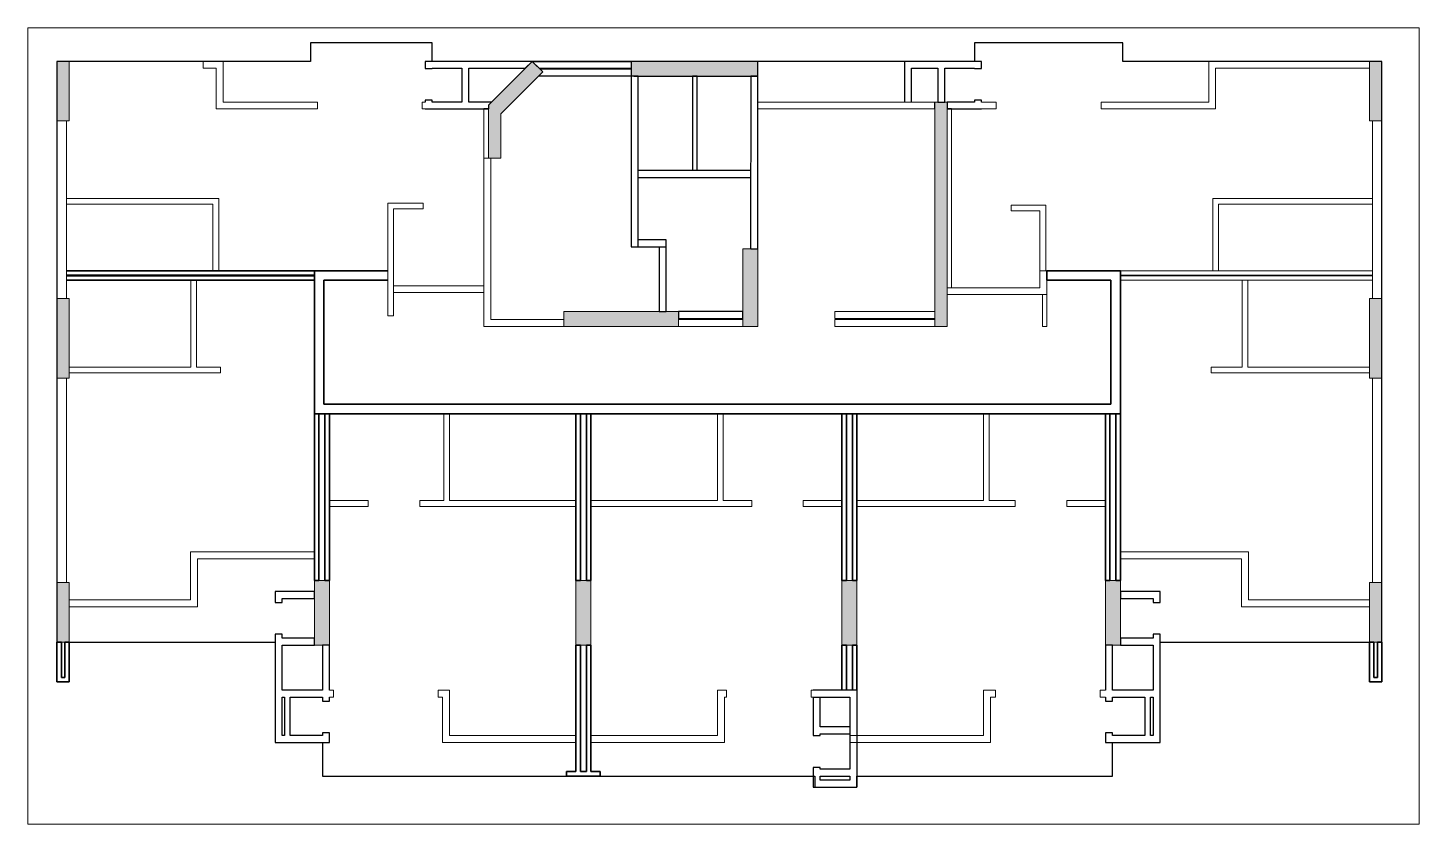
# Paper-space layout 'Layout1' of a CAD drawing. Header units: millimetres. Extents: x 100.7 to 128.7, y 44.6 to 60.6.
# The model-space entities are those that its viewports show. They can reach past a viewport. Long polylines and large blocks are cut down to what shows.
import ezdxf

# ---------------------------------------------------------------- set-up
doc = ezdxf.new("R2010")
doc.units = ezdxf.units.MM
for name, color, linetype, lineweight in [('1 - TIJ-9', 191, 'Continuous', 35), ('4 - TIJ-19', 21, 'Continuous', 35), ('janelas', 252, 'Continuous', 5), ('Pilar', 251, 'Continuous', 5)]:
    doc.layers.add(name, color=color, linetype=linetype, lineweight=lineweight)
doc.layers.add('3 - TIJ-11.5', color=7, linetype='Continuous', lineweight=35, true_color=0xdbae6b)
for name, color, linetype in [('4 - TIJ-14', 111, 'Continuous'), ('EST - Fôrma Pilar', 5, 'Continuous'), ('perimetro estrutural', 30, 'Continuous'), ('SICAL-10', 230, 'Continuous'), ('SICAL-14', 20, 'Continuous')]:
    doc.layers.add(name, color=color, linetype=linetype)

# ---------------------------------------------------------------- blocks, each defined once
blk = doc.blocks.new('pilares')
at = {"layer": 'EST - Fôrma Pilar'}
blk.add_lwpolyline([(3702.3, 3451.5), (3952.3, 3451.5), (3952.3, 3481.5), (3697.3, 3481.5), (3697.3, 3451.5)], dxfattribs=at)
at = {"layer": 'Pilar'}
for points in [[(2539.8, 3361.5), (2564.8, 3361.5), (2564.8, 3481.5), (2539.8, 3481.5), (2539.8, 3361.5)], [(3497.6, 3481.5), (3409.3, 3393.2), (3409.3, 3286.6), (3434.3, 3286.6), (3434.3, 3375.8), (3518.8, 3460.3), (3497.6, 3481.5)], [(5184.8, 3361.5), (5209.8, 3361.5), (5209.8, 3481.5), (5184.8, 3481.5), (5184.8, 3361.5)], [(4308.8, 2947.5), (4333.8, 2947.5), (4333.8, 3399.5), (4308.8, 3399.5), (4308.8, 2947.5)], [(3922.3, 2947.5), (3952.3, 2947.5), (3952.3, 3103.5), (3922.3, 3103.5), (3922.3, 2947.5)], [(2539.8, 2843.5), (2564.8, 2843.5), (2564.8, 3003.5), (2539.8, 3003.5), (2539.8, 2843.5)], [(5184.8, 2843.5), (5209.8, 2843.5), (5209.8, 3003.5), (5184.8, 3003.5), (5184.8, 2843.5)], [(3561.3, 2947.5), (3792.3, 2947.5), (3792.3, 2977.5), (3561.3, 2977.5), (3561.3, 2947.5)], [(2539.8, 2311.5), (2564.8, 2311.5), (2564.8, 2431.5), (2539.8, 2431.5), (2539.8, 2311.5)], [(3058.8, 2305.5), (3088.8, 2305.5), (3088.8, 2435.5), (3058.8, 2435.5), (3058.8, 2305.5)], [(3585.8, 2305.5), (3615.8, 2305.5), (3615.8, 2435.5), (3585.8, 2435.5), (3585.8, 2305.5)], [(4121.8, 2305.5), (4151.8, 2305.5), (4151.8, 2435.5), (4121.8, 2435.5), (4121.8, 2305.5)], [(4652.8, 2305.5), (4682.8, 2305.5), (4682.8, 2435.5), (4652.8, 2435.5), (4652.8, 2305.5)], [(5184.8, 2311.5), (5209.8, 2311.5), (5209.8, 2431.5), (5184.8, 2431.5), (5184.8, 2311.5)]]:
    blk.add_lwpolyline(points, dxfattribs=at)
blk.add_lwpolyline([(3952.3, 3451.5), (3697.3, 3451.5), (3697.3, 3481.5), (3952.3, 3481.5)], close=True, dxfattribs=at)
blk = doc.blocks.new('estrutural')
at = {"layer": 'Pilar'}
h = blk.add_hatch(dxfattribs=at)
h.set_pattern_fill('AR-CONC', color=256, scale=0.1)
h.set_pattern_definition([(50, (-36994.288, 184.057), (18.218467, -1.5939086), [1.905, -20.955]), (355, (-36994.288, 184.057), (-3.524342, 19.1056845), [1.524, -16.7640584]), (100.451445, (-36992.77, 183.924), (14.694125, 17.511775), [1.619001, -17.8090245]), (46.1842, (-36994.288, 189.137), (27.107904, -4.204233), [2.8575, -31.4325]), (96.63556, (-36992.03, 188.787), (23.740413, 24.742612), [2.428502, -26.71356]), (351.18415, (-36994.288, 189.137), (23.740413, 24.742612), [2.285997, -25.145973]), (21, (-36991.748, 187.867), (15.161439, -10.22652), [1.905, -20.955]), (326, (-36991.748, 187.867), (6.180203, 18.418797), [1.524, -16.764]), (71.451445, (-36990.484, 187.015), (21.341642, 8.192277), [1.619001, -17.808994]), (37.5, (-36994.288, 184.057), (0.3088603, 8.4555039), [0, -16.5608, 0, -17.018, 0, -16.8275]), (7.5, (-36994.288, 184.057), (6.6819663, 10.0180575), [0, -9.7028, 0, -16.1798, 0, -6.4135]), (327.5, (-36999.952, 184.057), (13.5590595, -0.5728744), [0, -6.35, 0, -19.812, 0, -26.289]), (317.5, (-37002.492, 184.057), (14.812918, 2.542649), [0, -8.255, 0, -13.1572, 0, -18.669])])
h.paths.add_polyline_path([(2564.8, 3481.5), (2539.8, 3481.5), (2539.8, 3361.5), (2564.8, 3361.5)])
h.paths.add_polyline_path([(2564.8, 3003.5), (2539.8, 3003.5), (2539.8, 2843.5), (2564.8, 2843.5)])
h.paths.add_polyline_path([(3518.8, 3460.3), (3497.6, 3481.5), (3409.3, 3393.2), (3409.3, 3286.6), (3434.3, 3286.6), (3434.3, 3375.8)])
h.paths.add_polyline_path([(3952.3, 3481.5), (3697.3, 3481.5), (3697.3, 3451.5), (3952.3, 3451.5)])
h.paths.add_polyline_path([(3952.3, 3103.5), (3922.3, 3103.5), (3922.3, 2947.5), (3952.3, 2947.5)])
h.paths.add_polyline_path([(3792.3, 2977.5), (3561.3, 2977.5), (3561.3, 2947.5), (3792.3, 2947.5)])
h.paths.add_polyline_path([(4333.8, 3399.5), (4308.8, 3399.5), (4308.8, 2947.5), (4333.8, 2947.5)])
h.paths.add_polyline_path([(5209.8, 3003.5), (5184.8, 3003.5), (5184.8, 2843.5), (5209.8, 2843.5)])
h.paths.add_polyline_path([(5209.8, 3481.5), (5184.8, 3481.5), (5184.8, 3361.5), (5209.8, 3361.5)])
h.paths.add_polyline_path([(5209.8, 2431.5), (5184.8, 2431.5), (5184.8, 2311.5), (5209.8, 2311.5)])
h.paths.add_polyline_path([(4682.8, 2435.5), (4652.8, 2435.5), (4652.8, 2305.5), (4682.8, 2305.5)])
h.paths.add_polyline_path([(4151.8, 2435.5), (4121.8, 2435.5), (4121.8, 2305.5), (4151.8, 2305.5)])
h.paths.add_polyline_path([(3615.8, 2435.5), (3585.8, 2435.5), (3585.8, 2305.5), (3615.8, 2305.5)])
h.paths.add_polyline_path([(3088.8, 2435.5), (3058.8, 2435.5), (3058.8, 2305.5), (3088.8, 2305.5)])
h.paths.add_polyline_path([(2564.8, 2431.5), (2539.8, 2431.5), (2539.8, 2311.5), (2564.8, 2311.5)])
at = {"layer": 'perimetro estrutural'}
blk.add_lwpolyline([(5184.8, 2311.5), (5184.8, 2231.5), (5209.8, 2231.5), (5209.8, 3481.5), (4687.8, 3481.5), (4687.8, 3518.5), (4388.8, 3518.5), (4388.8, 3481.5), (3295.8, 3481.5), (3295.8, 3518.5), (3050.8, 3518.5), (3050.8, 3481.5), (2539.8, 3481.5), (2539.8, 2231.5), (2564.8, 2231.5), (2564.8, 2311.5), (2979.8, 2311.5), (2979.8, 2109.5), (3074.8, 2109.5), (3074.8, 2041.5), (4066.8, 2041.5), (4066.8, 2019.5), (4151.8, 2019.5), (4151.8, 2041.5), (4666.8, 2041.5), (4666.8, 2109.5), (4762.8, 2109.5), (4762.8, 2311.5), (5184.8, 2311.5)], dxfattribs=at)
blk.add_blockref('pilares', (0, 0))

msp = doc.modelspace()

# ---------------------------------------------------------------- linework, layer by layer
at = {"layer": '1 - TIJ-9'}
for p, q in [((3198.2, 2896.2), (3207.2, 2896.2)), ((4140.7, 2896.2), (4131.7, 2896.2)), ((2856.7, 2570.2), (2356.7, 2570.2)), ((2356.7, 2561.2), (2856.7, 2561.2)), ((2856.7, 2560.2), (2356.7, 2560.2)), ((2356.7, 2551.2), (2856.7, 2551.2)), ((2856.7, 2282.2), (2856.7, 1946.2)), ((2865.7, 1946.2), (2865.7, 2282.2)), ((2877.7, 2282.2), (2877.7, 1946.2)), ((2886.7, 1946.2), (2886.7, 2282.2)), ((3383.7, 2282.2), (3383.7, 1946.2)), ((3392.7, 1946.2), (3392.7, 2282.2)), ((3404.7, 2282.2), (3404.7, 1946.2)), ((3413.7, 1946.2), (3413.7, 2282.2)), ((3919.7, 2282.2), (3919.7, 1946.2)), ((3928.7, 1946.2), (3928.7, 2282.2)), ((3940.7, 2282.2), (3940.7, 1946.2)), ((3949.7, 1946.2), (3949.7, 2282.2)), ((4450.7, 2282.2), (4450.7, 1946.2)), ((4459.7, 1946.2), (4459.7, 2282.2)), ((4471.7, 2282.2), (4471.7, 1946.2)), ((4480.7, 1946.2), (4480.7, 2282.2)), ((2856.7, 1946.2), (2865.7, 1946.2)), ((2877.7, 1946.2), (2886.7, 1946.2)), ((3383.7, 1946.2), (3392.7, 1946.2)), ((3404.7, 1946.2), (3413.7, 1946.2)), ((3919.7, 1946.2), (3928.7, 1946.2)), ((3940.7, 1946.2), (3949.7, 1946.2)), ((4450.7, 1946.2), (4459.7, 1946.2)), ((4471.7, 1946.2), (4480.7, 1946.2)), ((2337.7, 1822.2), (2337.7, 1742.2)), ((2346.7, 1822.2), (2337.7, 1822.2)), ((2346.7, 1751.2), (2346.7, 1822.2)), ((2362.7, 1822.2), (2353.7, 1822.2)), ((2353.7, 1822.2), (2353.7, 1751.2)), ((2362.7, 1742.2), (2362.7, 1822.2)), ((3383.7, 1816.2), (3383.7, 1561.2)), ((3392.7, 1816.2), (3383.7, 1816.2)), ((3392.7, 1561.2), (3392.7, 1816.2)), ((3404.7, 1816.2), (3404.7, 1561.2)), ((3413.7, 1816.2), (3404.7, 1816.2)), ((3413.7, 1561.2), (3413.7, 1816.2)), ((3919.7, 1816.2), (3919.7, 1725.2)), ((3928.7, 1816.2), (3919.7, 1816.2)), ((3928.7, 1725.2), (3928.7, 1816.2)), ((3940.7, 1816.2), (3940.7, 1725.2)), ((3949.7, 1816.2), (3940.7, 1816.2)), ((3949.7, 1725.2), (3949.7, 1816.2)), ((4982.7, 1822.2), (4982.7, 1742.2)), ((4991.7, 1822.2), (4982.7, 1822.2)), ((4991.7, 1751.2), (4991.7, 1822.2)), ((5007.7, 1822.2), (4998.7, 1822.2)), ((4998.7, 1822.2), (4998.7, 1751.2)), ((5007.7, 1742.2), (5007.7, 1822.2)), ((2337.7, 1742.2), (2362.7, 1742.2)), ((2353.7, 1751.2), (2346.7, 1751.2)), ((4982.7, 1742.2), (5007.7, 1742.2)), ((4998.7, 1751.2), (4991.7, 1751.2)), ((3383.7, 1561.2), (3364.7, 1561.2)), ((3364.7, 1552.2), (3364.7, 1561.2)), ((3364.7, 1552.2), (3432.7, 1552.2)), ((3383.7, 1552.2), (3413.7, 1552.2)), ((3404.7, 1561.2), (3392.7, 1561.2)), ((3404.7, 1561.2), (3392.7, 1561.2)), ((3432.7, 1561.2), (3413.7, 1561.2)), ((3432.7, 1552.2), (3432.7, 1561.2))]:
    msp.add_line(p, q, dxfattribs=at)
at = {"layer": '1 - TIJ-9', "lineweight": 20}
for p, q in [((3198.2, 2896.2), (3198.2, 2797.3)), ((3207.2, 2797.3), (3207.2, 2896.2)), ((4131.7, 2896.2), (4131.7, 2536.2)), ((4140.7, 2536.2), (4140.7, 2896.2)), ((4988.7, 2570.2), (4480.7, 2570.2)), ((4480.7, 2561.2), (4988.7, 2561.2)), ((4988.7, 2560.2), (4480.7, 2560.2)), ((4480.7, 2551.2), (4988.7, 2551.2)), ((4323.7, 2522.2), (4323.7, 2458.2)), ((4332.7, 2522.2), (4332.7, 2458.2)), ((4323.7, 2458.2), (4332.7, 2458.2))]:
    msp.add_line(p, q, dxfattribs=at)
at = {"layer": '3 - TIJ-11.5', "lineweight": 20}
for p, q in [((2663.7, 2715.7), (2356.7, 2715.7)), ((2356.7, 2704.2), (2652.2, 2704.2)), ((2652.2, 2704.2), (2652.2, 2570.2)), ((2663.7, 2570.2), (2663.7, 2715.7)), ((3004.7, 2706.7), (3004.7, 2479.2)), ((3075.7, 2706.7), (3004.7, 2706.7)), ((3016.2, 2479.2), (3016.2, 2695.2)), ((3016.2, 2695.2), (3075.7, 2695.2)), ((3075.7, 2695.2), (3075.7, 2706.7)), ((4330.2, 2702.7), (4260.7, 2702.7)), ((4260.7, 2702.7), (4260.7, 2691.2)), ((4330.2, 2570.2), (4330.2, 2702.7)), ((4988.7, 2715.7), (4667.2, 2715.7)), ((4667.2, 2715.7), (4667.2, 2570.2)), ((4678.7, 2704.2), (4988.7, 2704.2)), ((4678.7, 2570.2), (4678.7, 2704.2)), ((4260.7, 2691.2), (4318.7, 2691.2)), ((4318.7, 2691.2), (4318.7, 2570.2)), ((2607.7, 2551.2), (2607.7, 2376.2)), ((2619.2, 2376.2), (2619.2, 2551.2)), ((4726.2, 2551.2), (4726.2, 2376.2)), ((4737.7, 2376.2), (4737.7, 2551.2)), ((3016.2, 2479.2), (3004.7, 2479.2)), ((2607.7, 2376.2), (2362.7, 2376.2)), ((2362.7, 2376.2), (2362.7, 2364.7)), ((2362.7, 2364.7), (2667.2, 2364.7)), ((2667.2, 2376.2), (2619.2, 2376.2)), ((2667.2, 2364.7), (2667.2, 2376.2)), ((4726.2, 2376.2), (4663.4, 2376.2)), ((4663.4, 2376.2), (4663.4, 2364.7)), ((4663.4, 2364.7), (4982.7, 2364.7)), ((4982.7, 2376.2), (4737.7, 2376.2)), ((4982.7, 2364.7), (4982.7, 2376.2)), ((3117.2, 2282.2), (3128.7, 2282.2)), ((3117.2, 2282.2), (3117.2, 2107.2)), ((3128.7, 2107.2), (3128.7, 2282.2)), ((3668.7, 2282.2), (3680.2, 2282.2)), ((3668.7, 2282.2), (3668.7, 2107.2)), ((3680.2, 2107.2), (3680.2, 2282.2)), ((4204.7, 2282.2), (4204.7, 2107.2)), ((4204.7, 2282.2), (4216.2, 2282.2)), ((4216.2, 2107.2), (4216.2, 2282.2)), ((2964.7, 2107.2), (2886.7, 2107.2)), ((2964.7, 2095.7), (2964.7, 2107.2)), ((3117.2, 2107.2), (3068.7, 2107.2)), ((3068.7, 2107.2), (3068.7, 2095.7)), ((3383.7, 2107.2), (3128.7, 2107.2)), ((3668.7, 2107.2), (3413.7, 2107.2)), ((3737.7, 2107.2), (3680.2, 2107.2)), ((3737.7, 2095.7), (3737.7, 2107.2)), ((3919.7, 2107.2), (3841.7, 2107.2)), ((3841.7, 2107.2), (3841.7, 2095.7)), ((4204.7, 2107.2), (3949.7, 2107.2)), ((4268.7, 2107.2), (4216.2, 2107.2)), ((4268.7, 2095.7), (4268.7, 2107.2)), ((4450.7, 2107.2), (4372.7, 2107.2)), ((4372.7, 2107.2), (4372.7, 2095.7)), ((2886.7, 2095.7), (2964.7, 2095.7)), ((3068.7, 2095.7), (3383.7, 2095.7)), ((3413.7, 2095.7), (3737.7, 2095.7)), ((3841.7, 2095.7), (3919.7, 2095.7)), ((3949.7, 2095.7), (4268.7, 2095.7)), ((4372.7, 2095.7), (4450.7, 2095.7))]:
    msp.add_line(p, q, dxfattribs=at)
at = {"layer": '4 - TIJ-14', "lineweight": 20}
for p, q in [((2672.7, 2992.2), (2632.2, 2992.2)), ((2632.2, 2978.2), (2632.2, 2992.2)), ((2632.2, 2978.2), (2658.7, 2978.2)), ((2658.7, 2978.2), (2658.7, 2896.2)), ((2672.7, 2910.2), (2672.7, 2992.2)), ((4982.7, 2992.2), (4658.7, 2992.2)), ((4658.7, 2992.2), (4658.7, 2910.2)), ((4672.7, 2978.2), (4982.7, 2978.2)), ((4672.7, 2896.2), (4672.7, 2978.2)), ((4982.7, 2978.2), (4982.7, 2992.2)), ((2658.7, 2896.2), (2862.7, 2896.2)), ((2862.7, 2910.2), (2672.7, 2910.2)), ((2862.7, 2896.2), (2862.7, 2910.2)), ((4106.7, 2910.2), (3750.2, 2910.2)), ((3750.2, 2896.2), (4106.7, 2896.2)), ((4658.7, 2910.2), (4441.7, 2910.2)), ((4441.7, 2910.2), (4441.7, 2896.2)), ((4441.7, 2896.2), (4672.7, 2896.2)), ((3198.2, 2797.3), (3198.2, 2458.2)), ((3212.2, 2797.3), (3198.2, 2797.3)), ((3212.2, 2472.2), (3212.2, 2797.3)), ((4332.7, 2570.2), (4318.7, 2570.2)), ((4318.7, 2570.2), (4318.7, 2536.2)), ((4332.7, 2522.2), (4332.7, 2570.2)), ((3198.2, 2540.2), (3016.2, 2540.2)), ((3016.2, 2526.2), (3198.2, 2526.2)), ((4318.7, 2536.2), (4131.7, 2536.2)), ((4131.7, 2536.2), (4131.7, 2522.2)), ((4131.7, 2522.2), (4332.7, 2522.2)), ((3359.2, 2472.2), (3212.2, 2472.2)), ((3359.2, 2458.2), (3359.2, 2472.2)), ((3720.2, 2472.2), (3590.2, 2472.2)), ((3590.2, 2472.2), (3590.2, 2458.2)), ((3720.2, 2458.2), (3720.2, 2472.2)), ((3905.2, 2488.2), (3905.2, 2474.2)), ((4106.7, 2488.2), (3905.2, 2488.2)), ((3905.2, 2474.2), (4106.7, 2474.2)), ((4106.7, 2472.2), (3905.2, 2472.2)), ((3905.2, 2472.2), (3905.2, 2458.2)), ((4106.7, 2474.2), (4106.7, 2488.2)), ((4106.7, 2458.2), (4106.7, 2472.2)), ((3198.2, 2458.2), (3359.2, 2458.2)), ((3590.2, 2458.2), (3720.2, 2458.2)), ((3905.2, 2458.2), (4106.7, 2458.2)), ((2856.7, 2004.2), (2606.7, 2004.2)), ((2606.7, 2004.2), (2606.7, 1907.2)), ((4738.7, 2004.2), (4480.7, 2004.2)), ((4738.7, 1907.2), (4738.7, 2004.2)), ((2620.7, 1893.2), (2620.7, 1990.2)), ((2620.7, 1990.2), (2856.7, 1990.2)), ((4480.7, 1990.2), (4724.7, 1990.2)), ((4724.7, 1990.2), (4724.7, 1893.2)), ((2606.7, 1907.2), (2362.7, 1907.2)), ((2362.7, 1907.2), (2362.7, 1893.2)), ((4982.7, 1907.2), (4738.7, 1907.2)), ((4982.7, 1893.2), (4982.7, 1907.2)), ((2362.7, 1893.2), (2620.7, 1893.2)), ((4724.7, 1893.2), (4982.7, 1893.2)), ((3128.7, 1725.2), (3106.2, 1725.2)), ((3106.2, 1725.2), (3106.2, 1711.2)), ((3106.2, 1711.2), (3114.7, 1711.2)), ((3114.7, 1711.2), (3114.7, 1620.2)), ((3128.7, 1634.2), (3128.7, 1725.2)), ((3686.7, 1725.2), (3668.7, 1725.2)), ((3668.7, 1725.2), (3668.7, 1634.2)), ((3682.7, 1620.2), (3682.7, 1711.2)), ((3682.7, 1711.2), (3686.7, 1711.2)), ((3686.7, 1711.2), (3686.7, 1725.2)), ((4229.2, 1725.2), (4204.7, 1725.2)), ((4204.7, 1725.2), (4204.7, 1634.2)), ((4218.7, 1620.2), (4218.7, 1711.2)), ((4218.7, 1711.2), (4229.2, 1711.2)), ((4229.2, 1711.2), (4229.2, 1725.2)), ((3383.7, 1634.2), (3128.7, 1634.2)), ((3668.7, 1634.2), (3413.7, 1634.2)), ((4204.7, 1634.2), (3935.7, 1634.2)), ((3114.7, 1620.2), (3383.7, 1620.2)), ((3413.7, 1620.2), (3682.7, 1620.2)), ((3935.7, 1620.2), (4218.7, 1620.2))]:
    msp.add_line(p, q, dxfattribs=at)
at = {"layer": '4 - TIJ-14'}
for p, q in [((3295.5, 2992.2), (3309.5, 2978.2)), ((3295.5, 2992.2), (3495.2, 2992.2)), ((3309.5, 2978.2), (3495.2, 2978.2)), ((3495.2, 2992.2), (3495.2, 2978.2)), ((4106.7, 2896.2), (4106.7, 2910.2))]:
    msp.add_line(p, q, dxfattribs=at)
at = {"layer": '4 - TIJ-19', "lineweight": 20}
for p, q in [((2337.7, 2872.2), (2337.7, 2514.2)), ((2356.7, 2872.2), (2337.7, 2872.2)), ((2356.7, 2514.2), (2356.7, 2872.2)), ((4988.7, 2872.2), (4988.7, 2514.2)), ((5007.7, 2872.2), (4988.7, 2872.2)), ((5007.7, 2514.2), (5007.7, 2872.2)), ((2337.7, 2514.2), (2356.7, 2514.2)), ((4988.7, 2514.2), (5007.7, 2514.2)), ((2337.7, 2354.2), (2337.7, 1942.2)), ((2356.7, 2354.2), (2337.7, 2354.2)), ((2356.7, 1942.2), (2356.7, 2354.2)), ((4988.7, 2354.2), (4988.7, 1942.2)), ((5007.7, 2354.2), (4988.7, 2354.2)), ((5007.7, 1942.2), (5007.7, 2354.2)), ((2337.7, 1942.2), (2356.7, 1942.2)), ((4988.7, 1942.2), (5007.7, 1942.2))]:
    msp.add_line(p, q, dxfattribs=at)
at = {"layer": '4 - TIJ-19'}
for p, q in [((2856.7, 2570.2), (2856.7, 2282.2)), ((2856.7, 2570.2), (3004.7, 2570.2)), ((4480.7, 2570.2), (4332.7, 2570.2)), ((4332.7, 2570.2), (4332.7, 2551.2)), ((4480.7, 2282.2), (4480.7, 2570.2)), ((2875.7, 2301.2), (2875.7, 2551.2)), ((2875.7, 2551.2), (3004.7, 2551.2)), ((4461.7, 2551.2), (4332.7, 2551.2)), ((4461.7, 2551.2), (4461.7, 2301.2)), ((4461.7, 2301.2), (2875.7, 2301.2)), ((2856.7, 2282.2), (4480.7, 2282.2))]:
    msp.add_line(p, q, dxfattribs=at)
at = {"layer": 'janelas'}
msp.add_line((2450.7, 2992.2), (2605.7, 2992.2), dxfattribs=at)
at = {"layer": 'SICAL-10'}
for p, q in [((3628.2, 2962.2), (3618.2, 2962.2)), ((3618.2, 2962.2), (3618.2, 2772.2)), ((3628.2, 2772.2), (3628.2, 2962.2))]:
    msp.add_line(p, q, dxfattribs=at)
at = {"layer": 'SICAL-14'}
for p, q in [((3295.5, 2992.2), (3079.7, 2992.2)), ((3079.7, 2992.2), (3079.7, 2977.7)), ((3079.7, 2977.7), (3093.7, 2977.7)), ((3093.7, 2978.2), (3153.7, 2978.2)), ((3093.7, 2977.7), (3093.7, 2978.2)), ((3153.7, 2978.2), (3153.7, 2910.2)), ((3167.7, 2978.2), (3281.5, 2978.2)), ((3167.7, 2910.2), (3167.7, 2978.2)), ((3295.5, 2992.2), (3281.5, 2978.2)), ((3495.2, 2976.2), (3311.5, 2976.2)), ((3316.7, 2970.9), (3311.5, 2976.2)), ((3495.2, 2976.2), (3495.2, 2962.2)), ((4200.7, 2992.2), (4045.7, 2992.2)), ((4045.7, 2992.2), (4045.7, 2910.2)), ((4059.7, 2978.2), (4112.7, 2978.2)), ((4059.7, 2910.2), (4059.7, 2978.2)), ((4112.7, 2978.2), (4112.7, 2910.2)), ((4126.7, 2978.2), (4186.7, 2978.2)), ((4126.7, 2910.2), (4126.7, 2978.2)), ((4186.7, 2978.2), (4186.7, 2977.7)), ((4186.7, 2977.7), (4200.7, 2977.7)), ((4200.7, 2977.7), (4200.7, 2992.2)), ((3307.9, 2962.2), (3316.7, 2970.9)), ((3495.2, 2962.2), (3307.9, 2962.2)), ((3495.2, 2962.2), (3495.2, 2618.4)), ((3509.2, 2962.2), (3495.2, 2962.2)), ((3509.2, 2618.4), (3509.2, 2962.2)), ((3736.2, 2962.2), (3735.2, 2614.2)), ((3750.2, 2962.2), (3736.2, 2962.2)), ((3750.2, 2614.2), (3750.2, 2962.2)), ((3079.7, 2913.7), (3079.7, 2910.2)), ((3093.7, 2913.7), (3079.7, 2913.7)), ((3079.7, 2896.2), (3207.2, 2896.2)), ((3093.7, 2910.2), (3093.7, 2913.7)), ((3153.7, 2910.2), (3093.7, 2910.2)), ((3213.5, 2910.2), (3167.7, 2910.2)), ((3213.5, 2910.2), (3207.2, 2903.9)), ((3207.2, 2903.9), (3207.2, 2896.2)), ((4112.7, 2910.2), (4126.7, 2910.2)), ((4186.7, 2910.2), (4131.7, 2910.2)), ((4131.7, 2910.2), (4131.7, 2896.2)), ((4131.7, 2896.2), (4200.7, 2896.2)), ((4200.7, 2913.7), (4186.7, 2913.7)), ((4186.7, 2913.7), (4186.7, 2910.2)), ((4200.7, 2910.2), (4200.7, 2913.7)), ((3736.2, 2772.2), (3509.2, 2772.2)), ((3509.2, 2758.2), (3736.2, 2758.2)), ((3495.2, 2618.4), (3565.2, 2618.4)), ((3565.2, 2632.4), (3509.2, 2632.4)), ((3551.2, 2618.4), (3551.2, 2488.2)), ((3565.2, 2488.2), (3565.2, 2632.4)), ((3736.2, 2614.2), (3750.2, 2614.2)), ((3551.2, 2488.2), (3565.2, 2488.2)), ((3720.2, 2488.2), (3590.2, 2488.2)), ((3590.2, 2488.2), (3590.2, 2474.2)), ((3590.2, 2474.2), (3720.2, 2474.2)), ((3720.2, 2474.2), (3720.2, 2488.2)), ((2777.7, 1924.2), (2777.7, 1902.2)), ((2856.7, 1924.2), (2777.7, 1924.2)), ((2791.7, 1902.2), (2791.7, 1910.2)), ((2791.7, 1910.2), (2856.7, 1910.2)), ((2856.7, 1910.2), (2856.7, 1924.2)), ((4560.7, 1924.2), (4480.7, 1924.2)), ((4480.7, 1924.2), (4480.7, 1910.2)), ((4480.7, 1910.2), (4546.7, 1910.2)), ((4546.7, 1910.2), (4546.7, 1902.2)), ((4560.7, 1902.2), (4560.7, 1924.2)), ((2777.7, 1902.2), (2791.7, 1902.2)), ((4546.7, 1902.2), (4560.7, 1902.2)), ((2791.7, 1838.2), (2777.7, 1838.2)), ((2777.7, 1838.2), (2777.7, 1620.2)), ((2791.7, 1830.2), (2791.7, 1838.2)), ((2856.7, 1830.2), (2791.7, 1830.2)), ((2856.7, 1816.2), (2856.7, 1830.2)), ((4546.7, 1830.2), (4480.7, 1830.2)), ((4480.7, 1830.2), (4480.7, 1816.2)), ((4560.7, 1838.2), (4546.7, 1838.2)), ((4546.7, 1838.2), (4546.7, 1830.2)), ((4560.7, 1620.2), (4560.7, 1838.2)), ((2791.7, 1816.2), (2856.7, 1816.2)), ((2791.7, 1725.2), (2791.7, 1816.2)), ((2886.7, 1816.2), (2872.7, 1816.2)), ((2872.7, 1816.2), (2872.7, 1725.2)), ((2886.7, 1725.2), (2886.7, 1816.2)), ((4450.7, 1816.2), (4450.7, 1725.2)), ((4464.7, 1816.2), (4450.7, 1816.2)), ((4464.7, 1725.2), (4464.7, 1816.2)), ((4480.7, 1816.2), (4546.7, 1816.2)), ((4546.7, 1816.2), (4546.7, 1725.2)), ((2872.7, 1725.2), (2791.7, 1725.2)), ((2791.7, 1634.2), (2791.7, 1711.2)), ((2791.7, 1711.2), (2796.2, 1711.2)), ((2796.2, 1711.2), (2796.2, 1634.2)), ((2807.7, 1711.2), (2872.7, 1711.2)), ((2807.7, 1634.2), (2807.7, 1711.2)), ((2872.7, 1711.2), (2872.7, 1703.2)), ((2886.7, 1703.2), (2886.7, 1711.2)), ((3949.7, 1725.2), (3861.7, 1725.2)), ((3861.7, 1711.2), (3861.7, 1633.7)), ((3861.7, 1711.2), (3935.7, 1711.2)), ((3875.7, 1651.2), (3875.7, 1711.2)), ((3928.7, 1725.2), (3919.7, 1725.2)), ((3935.7, 1711.2), (3935.7, 1637.2)), ((3949.7, 1725.2), (3940.7, 1725.2)), ((3949.7, 1725.2), (3949.7, 1530.2)), ((4450.7, 1711.2), (4450.7, 1703.2)), ((4546.7, 1725.2), (4464.7, 1725.2)), ((4464.7, 1711.2), (4529.7, 1711.2)), ((4464.7, 1703.2), (4464.7, 1711.2)), ((4529.7, 1711.2), (4529.7, 1634.2)), ((4541.2, 1711.2), (4546.7, 1711.2)), ((4541.2, 1634.2), (4541.2, 1711.2)), ((4546.7, 1711.2), (4546.7, 1634.2)), ((2872.7, 1703.2), (2886.7, 1703.2)), ((4450.7, 1703.2), (4464.7, 1703.2)), ((2796.2, 1634.2), (2791.7, 1634.2)), ((2872.7, 1634.2), (2807.7, 1634.2)), ((2886.7, 1639.2), (2872.7, 1639.2)), ((2872.7, 1639.2), (2872.7, 1634.2)), ((2886.7, 1620.2), (2886.7, 1639.2)), ((3861.7, 1633.7), (3875.7, 1633.7)), ((3935.7, 1651.2), (3875.7, 1651.2)), ((3875.7, 1633.7), (3875.7, 1637.2)), ((3875.7, 1637.2), (3935.7, 1637.2)), ((3935.7, 1637.2), (3935.7, 1566.2)), ((3935.7, 1634.2), (3935.7, 1620.2)), ((4450.7, 1639.2), (4450.7, 1620.2)), ((4464.7, 1639.2), (4450.7, 1639.2)), ((4464.7, 1634.2), (4464.7, 1639.2)), ((4529.7, 1634.2), (4464.7, 1634.2)), ((4546.7, 1634.2), (4541.2, 1634.2)), ((2777.7, 1620.2), (2886.7, 1620.2)), ((4450.7, 1620.2), (4560.7, 1620.2)), ((3875.7, 1569.7), (3861.7, 1569.7)), ((3861.7, 1569.7), (3861.7, 1530.2)), ((3875.7, 1566.2), (3875.7, 1569.7)), ((3935.7, 1566.2), (3875.7, 1566.2)), ((3875.7, 1544.2), (3875.7, 1552.2)), ((3875.7, 1552.2), (3935.7, 1552.2)), ((3935.7, 1544.2), (3875.7, 1544.2)), ((3935.7, 1552.2), (3935.7, 1544.2)), ((3861.7, 1530.2), (3949.7, 1530.2))]:
    msp.add_line(p, q, dxfattribs=at)
at = {"layer": 'SICAL-14', "lineweight": 20}
for p, q in [((3079.7, 2910.2), (3073.7, 2910.2)), ((3073.7, 2910.2), (3073.7, 2896.2)), ((3079.7, 2896.2), (3073.7, 2896.2)), ((4230.7, 2910.2), (4200.7, 2910.2)), ((4230.7, 2896.2), (4200.7, 2896.2)), ((4230.7, 2896.2), (4230.7, 2910.2)), ((2895.2, 1725.2), (2886.7, 1725.2)), ((2886.7, 1711.2), (2895.2, 1711.2)), ((2895.2, 1711.2), (2895.2, 1725.2)), ((3857.7, 1725.2), (3857.7, 1711.2)), ((3861.7, 1725.2), (3857.7, 1725.2)), ((3857.7, 1711.2), (3861.7, 1711.2)), ((4450.7, 1725.2), (4440.2, 1725.2)), ((4440.2, 1725.2), (4440.2, 1711.2)), ((4440.2, 1711.2), (4450.7, 1711.2))]:
    msp.add_line(p, q, dxfattribs=at)

# ---------------------------------------------------------------- block references
msp.add_blockref('estrutural', (-202.1, -489.3))

psp = doc.layouts.get("Layout1")

# ---------------------------------------------------------------- viewports
at = {"layer": '0'}
psp.add_viewport(center=(114.693, 52.626), size=(28.037, 16.04296), view_center_point=(3680.973, 2257.516), view_height=1604.2962, dxfattribs=at)

doc.saveas('drawing.dxf')
